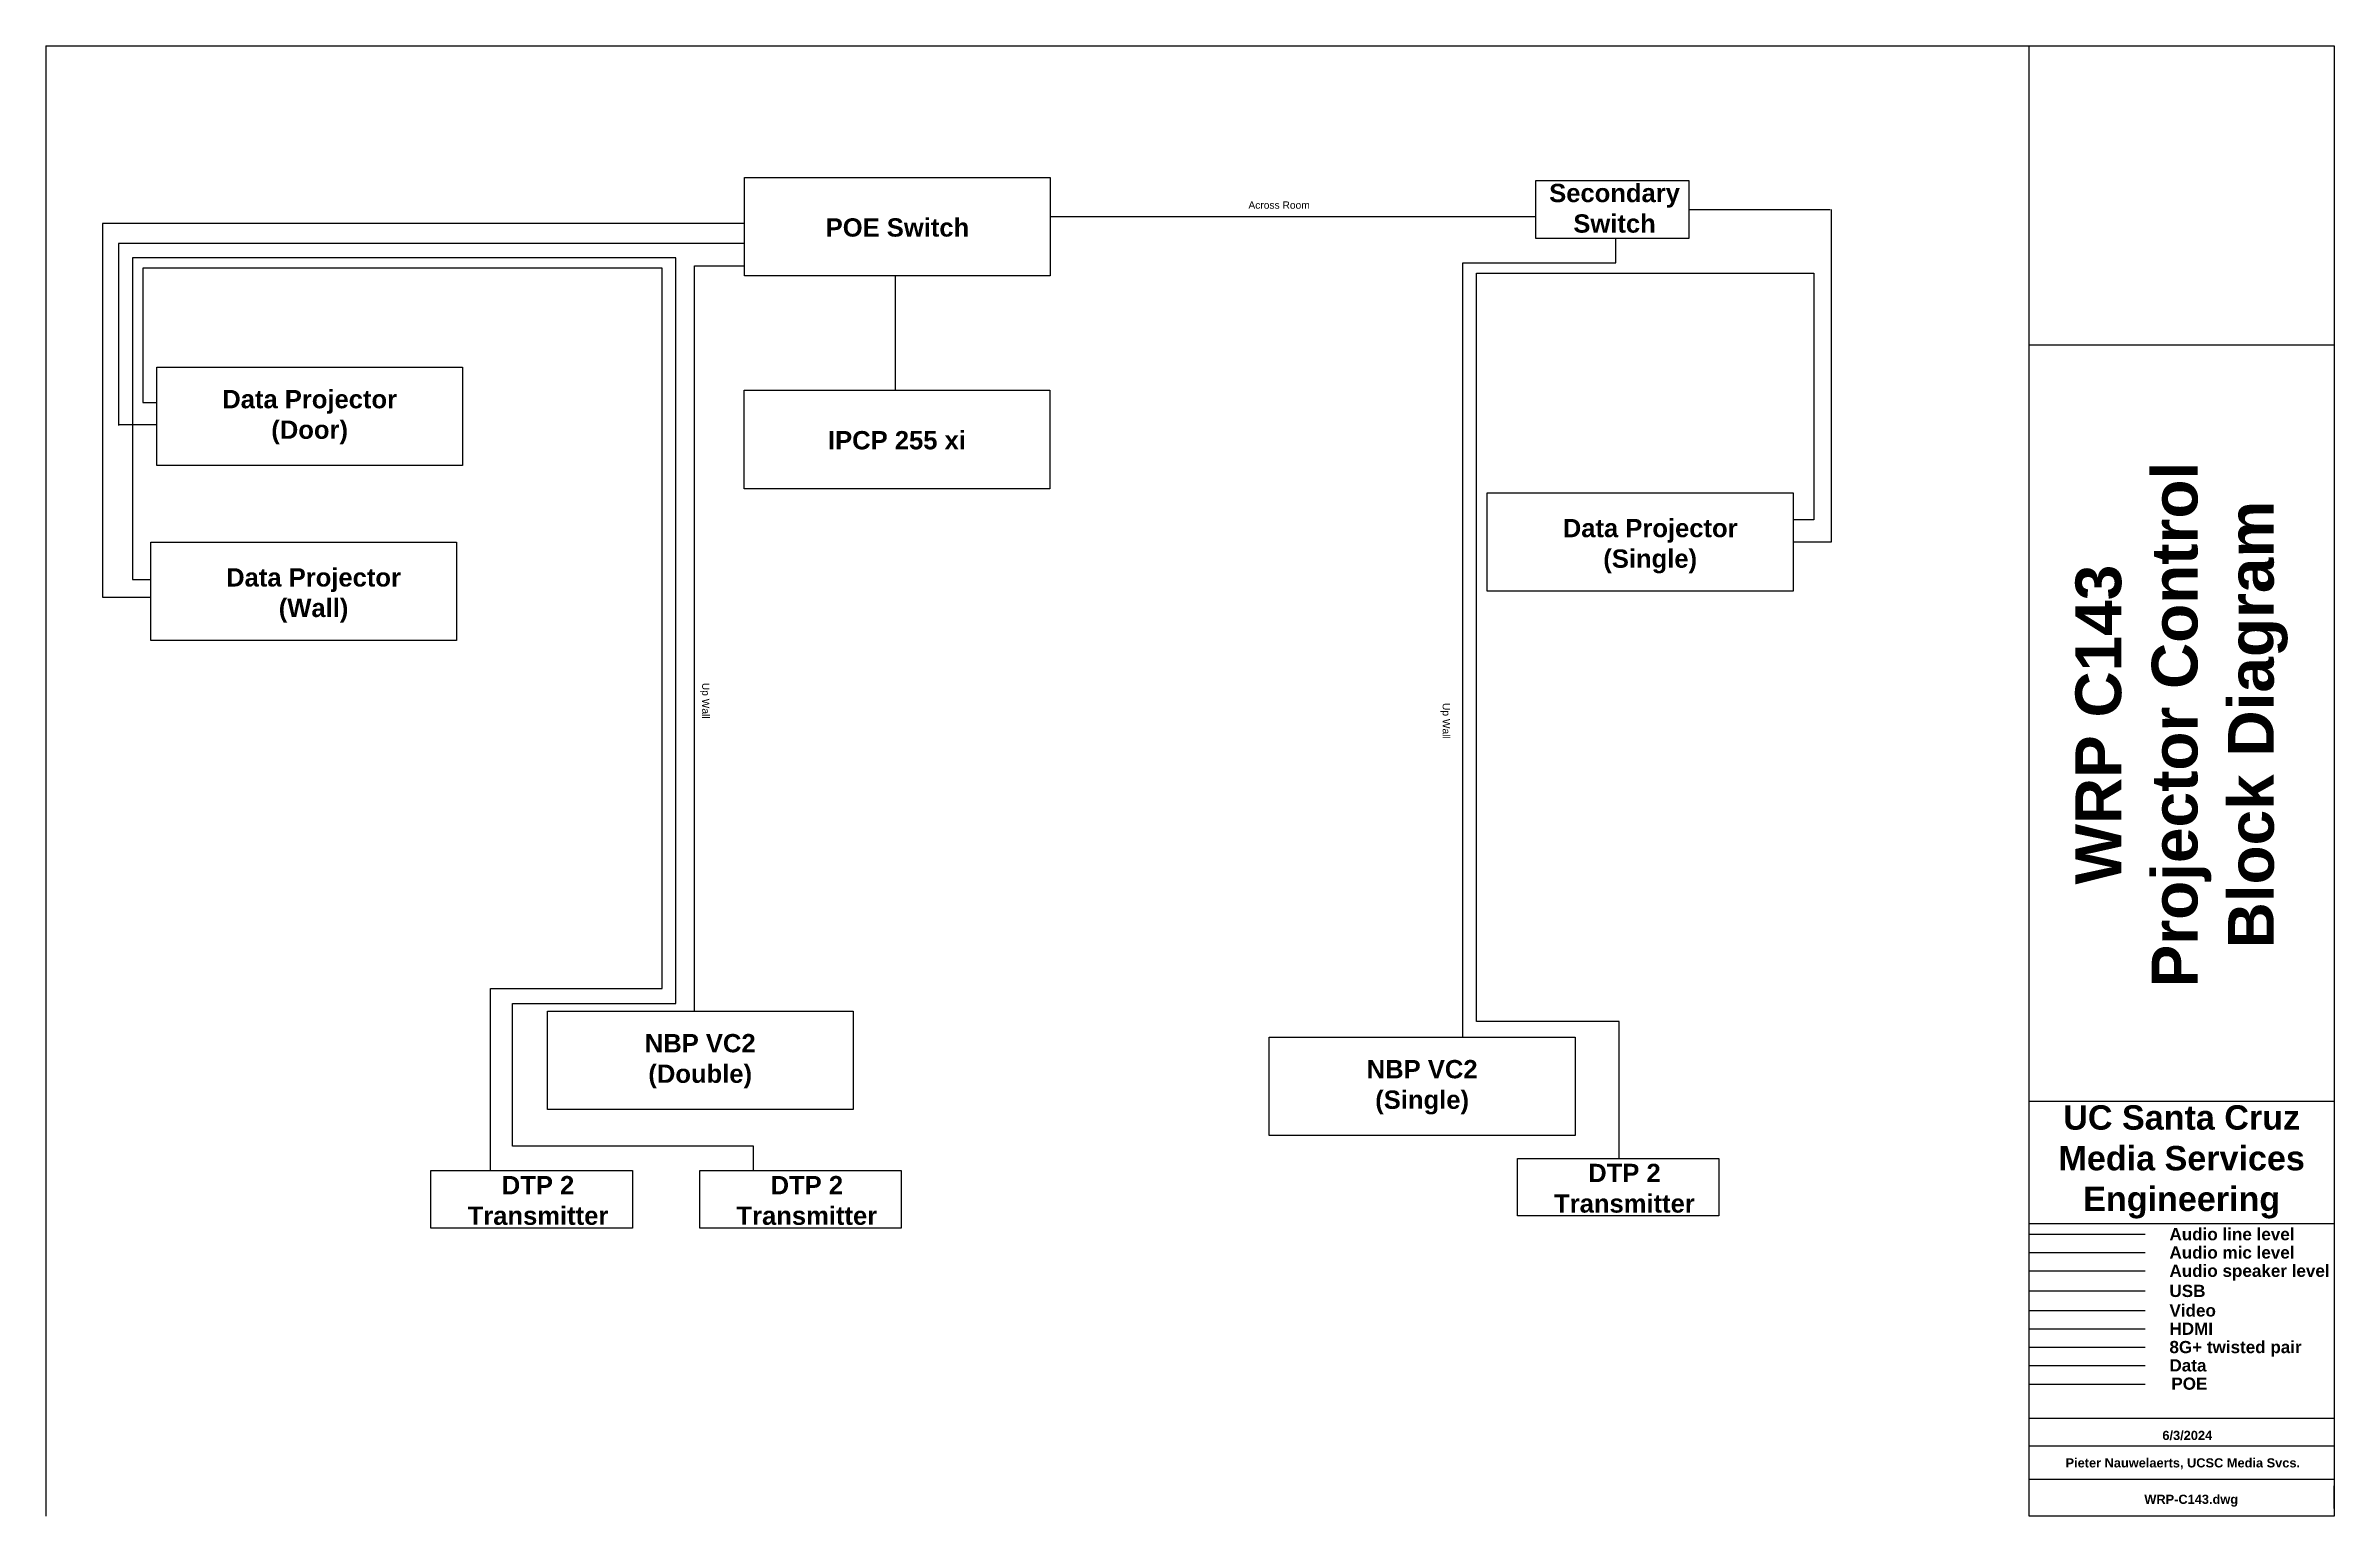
# Paper-space layout 'Layout1' of a CAD drawing. Extents: x 0 to 37.5, y 0 to 24.1.
import ezdxf

# ---------------------------------------------------------------- set-up
doc = ezdxf.new("R2010")
doc.units = 0
doc.header["$MEASUREMENT"] = 0
doc.layers.get('0').update_dxf_attribs({"linetype": 'CONTINUOUS'})
for name, color, linetype in [('8G twisted pair', 4, 'CONTINUOUS'), ('AUDIO_LINE_LEVEL', 1, 'CONTINUOUS'), ('AUDIO_MIC_LEVEL', 6, 'CONTINUOUS'), ('AUDIO_SPEAKER_LEVEL', 30, 'CONTINUOUS'), ('DATA', 21, 'CONTINUOUS'), ('HDMI', 112, 'CONTINUOUS'), ('POE', 46, 'CONTINUOUS'), ('TB', 7, 'CONTINUOUS'), ('TITLE_BLOCK', 7, 'CONTINUOUS'), ('USB', 33, 'CONTINUOUS'), ('VIDEO', 5, 'CONTINUOUS')]:
    doc.layers.add(name, color=color, linetype=linetype)
doc.styles.add('WAG12', font='Arial.ttf', dxfattribs={"height": 0.12})
doc.styles.add('WAG15', font='Arial Bold.ttf', dxfattribs={"height": 0.15})
doc.styles.add('WAG20', font='Arial Bold.ttf', dxfattribs={"height": 0.2})
doc.styles.add('WAG30', font='Arial Bold.ttf', dxfattribs={"height": 0.3})
doc.styles.add('WAG40', font='Arial Bold.ttf', dxfattribs={"height": 0.4})

# ---------------------------------------------------------------- blocks, each defined once
blk = doc.blocks.new('REVDATE')
at = {"color": 0, "style": 'WAG15', "flags": 8}
for tag, p in [('REVDATE', (0.2, 0.65)), ('USER', (-0.3, 0.2)), ('FNAME', (-0.9, -0.3))]:
    blk.add_attdef(tag, p, '', height=0.15, dxfattribs=at)

psp = doc.layouts.get("Layout1")

# ---------------------------------------------------------------- linework, layer by layer
psp.add_lwpolyline([(24.415, 21.89), (26.922, 21.89), (26.922, 20.941), (24.415, 20.941)], close=True)
at = {"layer": '8G twisted pair'}
for p, q in [((10.325, 20.627), (1.421, 20.627)), ((1.421, 20.627), (1.421, 15.35)), ((10.325, 8.402), (10.325, 20.627)), ((10.098, 20.457), (1.59, 20.457)), ((1.59, 20.457), (1.59, 18.254)), ((10.098, 8.649), (10.098, 20.457)), ((23.447, 8.108), (23.447, 20.372)), ((23.447, 20.372), (28.973, 20.372)), ((28.973, 20.372), (28.973, 16.328)), ((1.59, 18.254), (1.59, 18.254)), ((1.59, 18.254), (1.819, 18.254)), ((28.973, 16.328), (28.632, 16.328)), ((1.421, 15.35), (1.719, 15.35)), ((7.287, 5.665), (7.287, 8.649)), ((7.287, 8.649), (10.098, 8.649)), ((10.098, 8.649), (10.098, 8.649)), ((7.648, 6.067), (7.648, 8.402)), ((7.648, 8.402), (10.325, 8.402)), ((25.783, 8.108), (23.447, 8.108)), ((25.783, 5.865), (25.783, 8.108)), ((11.598, 6.067), (7.648, 6.067)), ((11.598, 5.665), (11.598, 6.067))]:
    psp.add_line(p, q, dxfattribs=at)
at = {"layer": '8G twisted pair', "linetype": 'Continuous'}
psp.add_line((32.5, 2.773), (34.4, 2.773), dxfattribs=at)
at = {"layer": 'AUDIO_LINE_LEVEL', "linetype": 'Continuous'}
psp.add_line((32.5, 4.623), (34.4, 4.623), dxfattribs=at)
at = {"layer": 'AUDIO_MIC_LEVEL', "linetype": 'Continuous'}
psp.add_line((32.5, 4.323), (34.4, 4.323), dxfattribs=at)
at = {"layer": 'AUDIO_SPEAKER_LEVEL', "linetype": 'Continuous'}
psp.add_line((32.5, 4.023), (34.4, 4.023), dxfattribs=at)
at = {"layer": 'DATA'}
for p, q in [((26.922, 21.416), (29.239, 21.416)), ((29.254, 21.416), (29.254, 15.967)), ((11.451, 21.186), (0.929, 21.186)), ((0.929, 21.186), (0.929, 15.065)), ((16.461, 21.302), (24.415, 21.302)), ((11.451, 20.859), (1.192, 20.859)), ((1.192, 20.859), (1.192, 17.875)), ((13.922, 18.466), (13.922, 20.327)), ((1.192, 17.894), (1.819, 17.894)), ((29.254, 15.967), (28.632, 15.967)), ((0.929, 15.065), (1.719, 15.065))]:
    psp.add_line(p, q, dxfattribs=at)
at = {"layer": 'DATA', "linetype": 'Continuous'}
psp.add_line((32.5, 2.473), (34.4, 2.473), dxfattribs=at)
at = {"layer": 'HDMI', "linetype": 'Continuous'}
psp.add_line((32.5, 3.073), (34.4, 3.073), dxfattribs=at)
at = {"layer": 'POE'}
for p, q in [((25.726, 20.542), (25.726, 20.941)), ((10.629, 8.279), (10.629, 20.495)), ((10.629, 20.495), (11.451, 20.495)), ((23.219, 7.852), (23.219, 20.542)), ((23.219, 20.542), (25.726, 20.542)), ((25.726, 20.542), (25.726, 20.542))]:
    psp.add_line(p, q, dxfattribs=at)
at = {"layer": 'POE', "linetype": 'Continuous'}
psp.add_line((32.5, 2.167), (34.4, 2.167), dxfattribs=at)
at = {"layer": 'POE'}
for points in [[(6.311, 5.665), (9.612, 5.665), (9.612, 4.722), (6.311, 4.722)], [(10.717, 5.665), (14.018, 5.665), (14.018, 4.722), (10.717, 4.722)], [(24.115, 5.865), (27.416, 5.865), (27.416, 4.922), (24.115, 4.922)]]:
    psp.add_lwpolyline(points, close=True, dxfattribs=at)
at = {"layer": 'TB'}
for p, q in [((0, 24.1), (32.5, 24.1)), ((0, 24.1), (0, 0)), ((32.5, 0), (32.5, 24.1)), ((32.5, 20.5), (32.5, 20.875)), ((37.5, 1.15), (32.5, 1.15)), ((37.5, 0.6), (32.5, 0.6)), ((37.5, 0.125), (37.5, 0.5))]:
    psp.add_line(p, q, dxfattribs=at)
at = {"layer": 'TB', "linetype": 'Continuous'}
for p, q in [((32.5, 24.1), (37.5, 24.1)), ((37.5, 24.1), (37.5, 0)), ((32.5, 19.2), (37.5, 19.2)), ((32.5, 6.8), (37.5, 6.8)), ((32.5, 4.8), (37.5, 4.8)), ((37.5, 0), (32.5, 0))]:
    psp.add_line(p, q, dxfattribs=at)
at = {"layer": 'TITLE_BLOCK', "linetype": 'Continuous'}
psp.add_line((37.5, 1.6), (32.5, 1.6), dxfattribs=at)
at = {"layer": 'TITLE_BLOCK', "linetype": 'ByBlock'}
for points in [[(11.451, 21.941), (16.461, 21.941), (16.461, 20.327), (11.451, 20.327)], [(1.819, 18.834), (6.829, 18.834), (6.829, 17.22), (1.819, 17.22)], [(11.443, 18.454), (16.453, 18.454), (16.453, 16.84), (11.443, 16.84)], [(23.622, 16.774), (28.632, 16.774), (28.632, 15.16), (23.622, 15.16)], [(1.719, 15.967), (6.729, 15.967), (6.729, 14.353), (1.719, 14.353)], [(8.219, 8.279), (13.229, 8.279), (13.229, 6.665), (8.219, 6.665)], [(20.049, 7.852), (25.059, 7.852), (25.059, 6.238), (20.049, 6.238)]]:
    psp.add_lwpolyline(points, close=True, dxfattribs=at)
at = {"layer": 'USB', "linetype": 'Continuous'}
psp.add_line((32.5, 3.693), (34.4, 3.693), dxfattribs=at)
at = {"layer": 'VIDEO', "linetype": 'Continuous'}
psp.add_line((32.5, 3.373), (34.4, 3.373), dxfattribs=at)

# ---------------------------------------------------------------- block references
ref = psp.add_blockref('REVDATE', (33.841, 0.6))
ref.add_attrib('REVDATE', '6/3/2024', (34.684, 1.25), dxfattribs={"color": 0, "height": 0.15, "style": 'WAG15'})
ref.add_attrib('USER', 'Pieter Nauwelaerts, UCSC Media Svcs.', (33.097, 0.8), dxfattribs={"color": 0, "height": 0.15, "style": 'WAG15'})
ref.add_attrib('FNAME', 'WRP-C143.dwg', (34.388, 0.203), dxfattribs={"color": 0, "height": 0.15, "style": 'WAG15'})

# ---------------------------------------------------------------- texts
at = {"layer": 'DATA', "insert": (19.707, 21.549), "char_height": 0.12, "attachment_point": 1, "style": 'WAG12'}
psp.add_mtext_dynamic_manual_height_columns('{\\C0;Across Room}', width=1.5952, gutter_width=0.6, heights=[0], dxfattribs=at)
at = {"layer": 'DATA', "char_height": 0.12, "attachment_point": 1, "rotation": 270, "style": 'WAG12'}
for insert in [(10.876, 13.66), (23.01, 13.329)]:
    psp.add_mtext_dynamic_manual_height_columns('{\\C0;Up Wall}', width=1.57621, gutter_width=0.6, heights=[0], dxfattribs=dict(at, insert=insert))
at = {"layer": 'TB', "linetype": 'Continuous', "style": 'WAG20'}
for s, p in [('Audio mic level', (34.8, 4.223)), ('Audio speaker level', (34.8, 3.923)), ('USB', (34.8, 3.593)), ('Video', (34.8, 3.273)), ('HDMI', (34.8, 2.973)), ('8G+ twisted pair', (34.8, 2.673)), ('Data', (34.8, 2.373)), ('POE', (34.831, 2.073))]:
    psp.add_text(s, height=0.2, dxfattribs=at).set_placement(p)
at = {"layer": 'TB', "linetype": 'Continuous', "insert": (34.8, 4.723), "char_height": 0.2, "width": 2.5, "attachment_point": 1, "style": 'WAG20'}
psp.add_mtext('Audio line level', dxfattribs=at)
at = {"layer": 'TITLE_BLOCK', "linetype": 'Continuous', "char_height": 0.3, "attachment_point": 5, "style": 'WAG30'}
for s, insert, width in [('Secondary\\PSwitch', (25.707, 21.435), 5.0094), ('POE Switch', (13.956, 21.12), 5.0094), ('Data Projector \\P(Door)', (4.324, 18.013), 5.0094), ('IPCP 255 xi', (13.948, 17.633), 5.0094), ('Data Projector\\P(Single)', (26.291, 15.899), 3.7), ('Data Projector\\P(Wall)', (4.388, 15.092), 3.7), ('NBP VC2\\P(Double)', (10.724, 7.458), 5.0094), ('NBP VC2\\P(Single)', (22.554, 7.031), 5.0094), ('DTP 2 \\PTransmitter', (25.869, 5.374), 5.0094), ('DTP 2 \\PTransmitter', (8.066, 5.174), 5.0094), ('DTP 2 \\PTransmitter', (12.471, 5.174), 5.0094)]:
    psp.add_mtext(s, dxfattribs=dict(at, insert=insert, width=width))
at = {"layer": 'TITLE_BLOCK', "insert": (35, 12.975), "char_height": 0.75, "width": 12.35, "attachment_point": 5, "rotation": 90, "style": 'WAG30'}
psp.add_mtext('WRP C143\\PProjector Control\\PBlock Diagram', dxfattribs=at)
at = {"layer": 'TITLE_BLOCK', "insert": (35, 5.807), "char_height": 0.4, "width": 5, "attachment_point": 5, "style": 'WAG40'}
psp.add_mtext('UC Santa Cruz \\PMedia Services\\PEngineering', dxfattribs=at)

doc.saveas('drawing.dxf')
